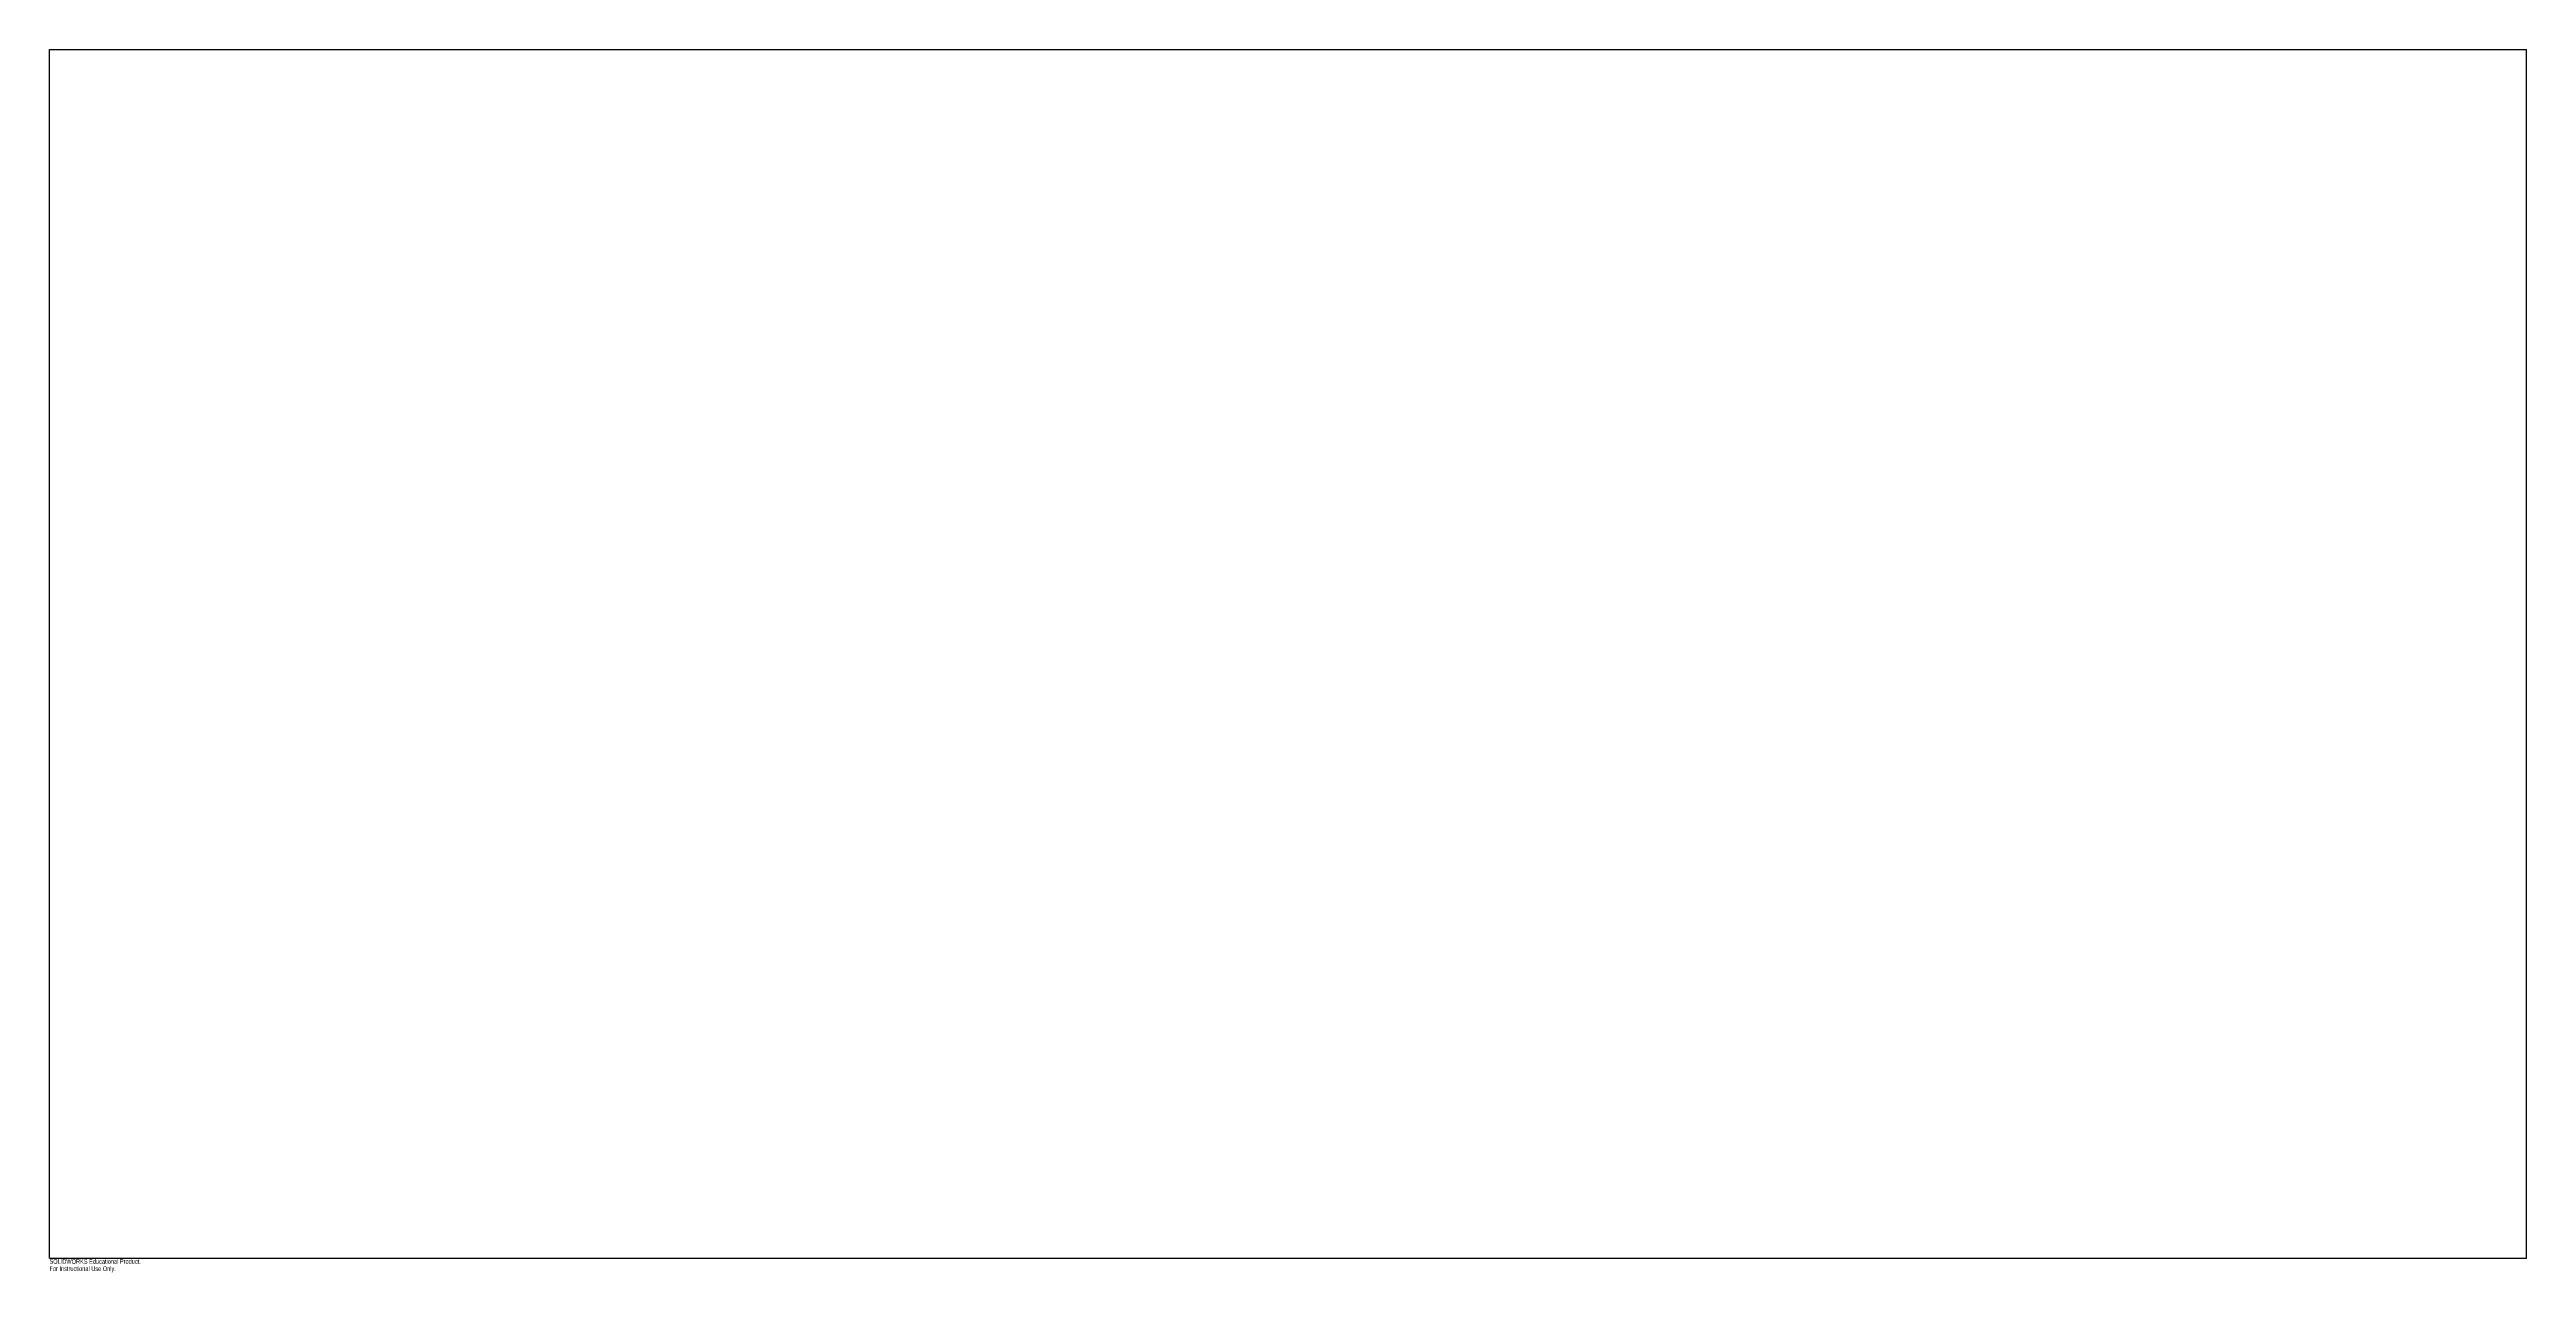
# Model space of a CAD drawing. Header units: millimetres. Extents: x 0 to 2500, y -15 to 1220.
import ezdxf

# ---------------------------------------------------------------- set-up
doc = ezdxf.new("R2010")
doc.units = ezdxf.units.MM
doc.styles.add('SLDTEXTSTYLE0', font='TXT', dxfattribs={"width": 0.7})

msp = doc.modelspace()

# ---------------------------------------------------------------- linework, layer by layer
at = {"color": 7, "linetype": 'Continuous'}
for p, q in [((0, 0), (0, 1220)), ((0, 1220), (2500, 1220)), ((2500, 0), (2500, 1220)), ((0, 0), (2500, 0))]:
    msp.add_line(p, q, dxfattribs=at)

# ---------------------------------------------------------------- texts
at = {"color": 7, "linetype": 'Continuous', "char_height": 4.834, "attachment_point": 1, "style": 'SLDTEXTSTYLE0'}
for s, insert in [('SOLIDWORKS Educational Product.', (0, -1)), ('For Instructional Use Only.', (0, -8.3))]:
    msp.add_mtext(s, dxfattribs=dict(at, insert=insert))

doc.saveas('drawing.dxf')
